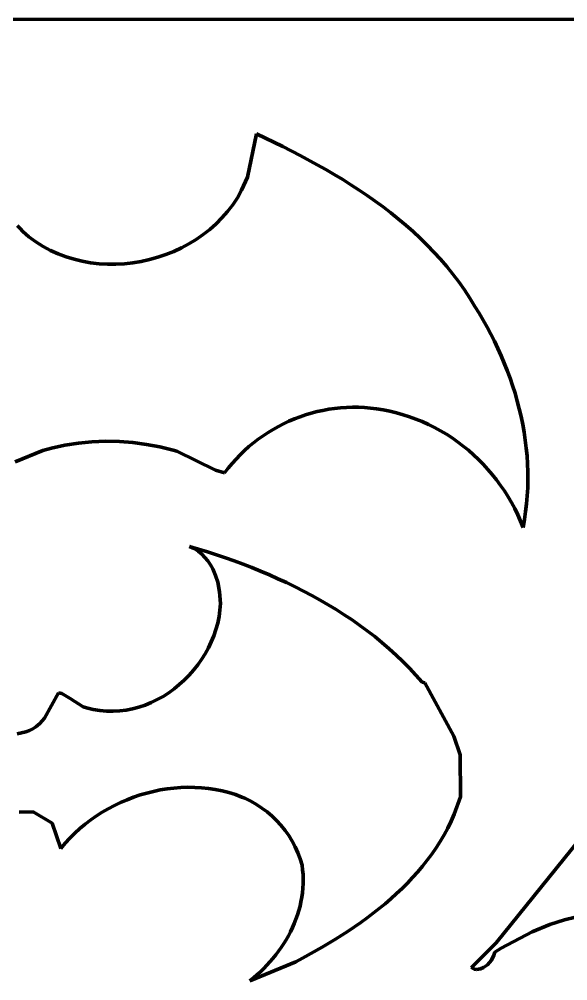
# Model space of a CAD drawing. Header units: millimetres. Extents: x 0 to 8.6, y 0 to 11.1.
# Drawn here: x 1.789 to 3.093, y 8.811 to 11.097 of the extents above; entities that cross this region are included whole.
import ezdxf

# ---------------------------------------------------------------- set-up
doc = ezdxf.new("R2010")
doc.units = ezdxf.units.MM
doc.layers.add('color#010101ff', color=7, linetype='CONTINUOUS', lineweight=100)
doc.layers.add('color#ffffffff', color=7, linetype='CONTINUOUS', lineweight=100)

msp = doc.modelspace()

# ---------------------------------------------------------------- linework, layer by layer
at = {"layer": 'color#010101ff'}
for p, q in [((2.3318, 10.7214), (2.3535, 10.8249)), ((2.3535, 10.8249), (2.4155, 10.7947)), ((2.4155, 10.7947), (2.4567, 10.7735)), ((2.4567, 10.7735), (2.4976, 10.7513)), ((2.4976, 10.7513), (2.5178, 10.7398)), ((2.3178, 10.6907), (2.3318, 10.7214)), ((2.5178, 10.7398), (2.5379, 10.728)), ((2.5379, 10.728), (2.5579, 10.716)), ((2.5579, 10.716), (2.5776, 10.7036)), ((2.5776, 10.7036), (2.5971, 10.691)), ((2.3077, 10.673), (2.3178, 10.6907)), ((2.5971, 10.691), (2.6164, 10.6779)), ((2.6164, 10.6779), (2.6354, 10.6646)), ((2.2843, 10.6401), (2.2965, 10.6561)), ((2.2965, 10.6561), (2.3077, 10.673)), ((2.6354, 10.6646), (2.6541, 10.6509)), ((2.271, 10.625), (2.2843, 10.6401)), ((2.6541, 10.6509), (2.6725, 10.6368)), ((2.6725, 10.6368), (2.6905, 10.6223)), ((2.2419, 10.5974), (2.2569, 10.6108)), ((2.2569, 10.6108), (2.271, 10.625)), ((2.6905, 10.6223), (2.7082, 10.6075)), ((2.7082, 10.6075), (2.7255, 10.5922)), ((1.7849, 10.6063), (1.7912, 10.5994)), ((1.7912, 10.5994), (1.7979, 10.5928)), ((1.7979, 10.5928), (1.8049, 10.5864)), ((1.8049, 10.5864), (1.8123, 10.5803)), ((2.2095, 10.5736), (2.2261, 10.5851)), ((2.2261, 10.5851), (2.2419, 10.5974)), ((2.7255, 10.5922), (2.7424, 10.5765)), ((1.8123, 10.5803), (1.8288, 10.5682)), ((1.8288, 10.5682), (1.8459, 10.5573)), ((2.1746, 10.5537), (2.1924, 10.5632)), ((2.1924, 10.5632), (2.2095, 10.5736)), ((2.7424, 10.5765), (2.7589, 10.5604)), ((1.8459, 10.5573), (1.8637, 10.5478)), ((1.8637, 10.5478), (1.8819, 10.5395)), ((1.8819, 10.5395), (1.9007, 10.5324)), ((2.1375, 10.5377), (2.1563, 10.5452)), ((2.1563, 10.5452), (2.1746, 10.5537)), ((2.7589, 10.5604), (2.7749, 10.5438)), ((2.7749, 10.5438), (2.7904, 10.5268)), ((1.9007, 10.5324), (1.9198, 10.5265)), ((1.9198, 10.5265), (1.9392, 10.5218)), ((1.9392, 10.5218), (1.959, 10.5184)), ((1.959, 10.5184), (1.9789, 10.516)), ((1.9789, 10.516), (1.9989, 10.5149)), ((2.0191, 10.5149), (2.0392, 10.5159)), ((2.0392, 10.5159), (2.0593, 10.5181)), ((2.0593, 10.5181), (2.0792, 10.5214)), ((2.0792, 10.5214), (2.0989, 10.5258)), ((2.0989, 10.5258), (2.1184, 10.5312)), ((2.1184, 10.5312), (2.1375, 10.5377)), ((2.7904, 10.5268), (2.8054, 10.5093)), ((1.9989, 10.5149), (2.0191, 10.5149)), ((2.8054, 10.5093), (2.8199, 10.4913)), ((2.8199, 10.4913), (2.8338, 10.4728)), ((2.8338, 10.4728), (2.8472, 10.4538)), ((2.8472, 10.4538), (2.8599, 10.4343)), ((2.8599, 10.4343), (2.8721, 10.4142)), ((2.8721, 10.4142), (2.882, 10.3982)), ((2.882, 10.3982), (2.8917, 10.382)), ((2.8917, 10.382), (2.901, 10.3655)), ((2.901, 10.3655), (2.9099, 10.3488)), ((2.9099, 10.3488), (2.9185, 10.3318)), ((2.9185, 10.3318), (2.9267, 10.3146)), ((2.9267, 10.3146), (2.9345, 10.2973)), ((2.9345, 10.2973), (2.942, 10.2797)), ((2.942, 10.2797), (2.949, 10.262)), ((2.949, 10.262), (2.9556, 10.2441)), ((2.9556, 10.2441), (2.9618, 10.2261)), ((2.9618, 10.2261), (2.9675, 10.2079)), ((2.9675, 10.2079), (2.9728, 10.1896)), ((2.5528, 10.1735), (2.5388, 10.172)), ((2.567, 10.1744), (2.5528, 10.1735)), ((2.5811, 10.1748), (2.567, 10.1744)), ((2.5953, 10.1746), (2.5811, 10.1748)), ((2.6095, 10.1739), (2.5953, 10.1746)), ((2.6237, 10.1726), (2.6095, 10.1739)), ((2.6379, 10.1707), (2.6237, 10.1726)), ((2.9728, 10.1896), (2.9776, 10.1712)), ((2.4565, 10.1521), (2.4433, 10.147)), ((2.4699, 10.1567), (2.4565, 10.1521)), ((2.4834, 10.1608), (2.4699, 10.1567)), ((2.4971, 10.1643), (2.4834, 10.1608)), ((2.5109, 10.1674), (2.4971, 10.1643)), ((2.5248, 10.1699), (2.5109, 10.1674)), ((2.5388, 10.172), (2.5248, 10.1699)), ((2.6541, 10.1683), (2.6379, 10.1707)), ((2.67, 10.1652), (2.6541, 10.1683)), ((2.6858, 10.1615), (2.67, 10.1652)), ((2.7015, 10.1571), (2.6858, 10.1615)), ((2.7169, 10.1522), (2.7015, 10.1571)), ((2.7321, 10.1466), (2.7169, 10.1522)), ((2.9776, 10.1712), (2.9819, 10.1527)), ((2.9819, 10.1527), (2.9857, 10.134)), ((2.405, 10.1291), (2.3926, 10.1222)), ((2.4175, 10.1355), (2.405, 10.1291)), ((2.4303, 10.1415), (2.4175, 10.1355)), ((2.4433, 10.147), (2.4303, 10.1415)), ((2.7471, 10.1405), (2.7321, 10.1466)), ((2.7618, 10.1338), (2.7471, 10.1405)), ((2.7762, 10.1265), (2.7618, 10.1338)), ((2.7904, 10.1188), (2.7762, 10.1265)), ((2.9857, 10.134), (2.9891, 10.1153)), ((2.3688, 10.107), (2.3572, 10.0988)), ((2.3806, 10.1148), (2.3688, 10.107)), ((2.3926, 10.1222), (2.3806, 10.1148)), ((2.8043, 10.1105), (2.7904, 10.1188)), ((2.8179, 10.1017), (2.8043, 10.1105)), ((2.9891, 10.1153), (2.9919, 10.0966)), ((1.8978, 10.0846), (1.866, 10.0778)), ((1.9299, 10.0895), (1.8978, 10.0846)), ((1.9622, 10.0926), (1.9299, 10.0895)), ((1.9947, 10.0938), (1.9622, 10.0926)), ((2.0272, 10.0931), (1.9947, 10.0938)), ((2.0596, 10.0907), (2.0272, 10.0931)), ((2.0918, 10.0865), (2.0596, 10.0907)), ((2.1238, 10.0806), (2.0918, 10.0865)), ((2.3351, 10.0812), (2.3246, 10.0717)), ((2.346, 10.0902), (2.3351, 10.0812)), ((2.3572, 10.0988), (2.346, 10.0902)), ((2.8311, 10.0924), (2.8179, 10.1017)), ((2.844, 10.0826), (2.8311, 10.0924)), ((2.8566, 10.0724), (2.844, 10.0826)), ((2.9919, 10.0966), (2.9943, 10.0778)), ((1.8451, 10.0721), (1.7798, 10.0453)), ((1.866, 10.0778), (1.8451, 10.0721)), ((2.1554, 10.0729), (2.1238, 10.0806)), ((2.1641, 10.07), (2.1554, 10.0729)), ((2.2557, 10.0252), (2.1641, 10.07)), ((2.3144, 10.0619), (2.3045, 10.0517)), ((2.3246, 10.0717), (2.3144, 10.0619)), ((2.8688, 10.0617), (2.8566, 10.0724)), ((2.8806, 10.0506), (2.8688, 10.0617)), ((2.9943, 10.0778), (2.996, 10.0589)), ((2.996, 10.0589), (2.9973, 10.04)), ((2.2951, 10.0411), (2.286, 10.0302)), ((2.3045, 10.0517), (2.2951, 10.0411)), ((2.892, 10.0391), (2.8806, 10.0506)), ((2.9029, 10.0271), (2.892, 10.0391)), ((2.9973, 10.04), (2.998, 10.0211)), ((2.2774, 10.0189), (2.2557, 10.0252)), ((2.286, 10.0302), (2.2774, 10.0189)), ((2.9135, 10.0148), (2.9029, 10.0271)), ((2.9236, 10.0021), (2.9135, 10.0148)), ((2.998, 10.0211), (2.9981, 10.0022)), ((2.9332, 9.9891), (2.9236, 10.0021)), ((2.9981, 10.0022), (2.9977, 9.9832)), ((2.9424, 9.9757), (2.9332, 9.9891)), ((2.951, 9.962), (2.9424, 9.9757)), ((2.9977, 9.9832), (2.9966, 9.9643)), ((2.9592, 9.948), (2.951, 9.962)), ((2.9668, 9.9337), (2.9592, 9.948)), ((2.995, 9.9454), (2.9927, 9.9266)), ((2.9966, 9.9643), (2.995, 9.9454)), ((2.9739, 9.9191), (2.9668, 9.9337)), ((2.9927, 9.9266), (2.9899, 9.9078)), ((2.9804, 9.9042), (2.9739, 9.9191)), ((2.9864, 9.8891), (2.9804, 9.9042)), ((2.9899, 9.9078), (2.9864, 9.8891)), ((2.1996, 9.8415), (2.1942, 9.844)), ((2.1942, 9.844), (2.2367, 9.831)), ((2.2047, 9.8389), (2.1996, 9.8415)), ((2.2096, 9.8359), (2.2047, 9.8389)), ((2.2142, 9.8327), (2.2096, 9.8359)), ((2.2229, 9.8257), (2.2142, 9.8327)), ((2.2367, 9.831), (2.2791, 9.8169)), ((2.2307, 9.8179), (2.2229, 9.8257)), ((2.2377, 9.8093), (2.2307, 9.8179)), ((2.2438, 9.8001), (2.2377, 9.8093)), ((2.2791, 9.8169), (2.3002, 9.8094)), ((2.3002, 9.8094), (2.3212, 9.8016)), ((2.2492, 9.7903), (2.2438, 9.8001)), ((2.2558, 9.7749), (2.2492, 9.7903)), ((2.3212, 9.8016), (2.3422, 9.7935)), ((2.3422, 9.7935), (2.363, 9.7851)), ((2.363, 9.7851), (2.3837, 9.7763)), ((2.2609, 9.7586), (2.2558, 9.7749)), ((2.3837, 9.7763), (2.4042, 9.7672)), ((2.4042, 9.7672), (2.4246, 9.7578)), ((2.2652, 9.7363), (2.2609, 9.7586)), ((2.4246, 9.7578), (2.4449, 9.748)), ((2.4449, 9.748), (2.4649, 9.7379)), ((2.2672, 9.7084), (2.2652, 9.7363)), ((2.4649, 9.7379), (2.4847, 9.7274)), ((2.4847, 9.7274), (2.5043, 9.7165)), ((2.5043, 9.7165), (2.5237, 9.7053)), ((2.2641, 9.6771), (2.2662, 9.6927)), ((2.2662, 9.6927), (2.2672, 9.7084)), ((2.5237, 9.7053), (2.5428, 9.6936)), ((2.5428, 9.6936), (2.5617, 9.6816)), ((2.2609, 9.6617), (2.2641, 9.6771)), ((2.5617, 9.6816), (2.5802, 9.6692)), ((2.2568, 9.6465), (2.2609, 9.6617)), ((2.5802, 9.6692), (2.5985, 9.6563)), ((2.5985, 9.6563), (2.6164, 9.6431)), ((2.2457, 9.6169), (2.2517, 9.6315)), ((2.2517, 9.6315), (2.2568, 9.6465)), ((2.6164, 9.6431), (2.634, 9.6294)), ((2.634, 9.6294), (2.6513, 9.6152)), ((2.2311, 9.5886), (2.2388, 9.6026)), ((2.2388, 9.6026), (2.2457, 9.6169)), ((2.6513, 9.6152), (2.6682, 9.6007)), ((2.2226, 9.5751), (2.2311, 9.5886)), ((2.6682, 9.6007), (2.6847, 9.5856)), ((2.6847, 9.5856), (2.7008, 9.5702)), ((2.2034, 9.5496), (2.2134, 9.5621)), ((2.2134, 9.5621), (2.2226, 9.5751)), ((2.7008, 9.5702), (2.7164, 9.5542)), ((2.1816, 9.5262), (2.1928, 9.5376)), ((2.1928, 9.5376), (2.2034, 9.5496)), ((2.7164, 9.5542), (2.7317, 9.5378)), ((2.7317, 9.5378), (2.7465, 9.5209)), ((2.1574, 9.5054), (2.1697, 9.5155)), ((2.1697, 9.5155), (2.1816, 9.5262)), ((2.7465, 9.5209), (2.7534, 9.5197)), ((2.7534, 9.5197), (2.8224, 9.3926)), ((1.8496, 9.4355), (1.8823, 9.496)), ((1.8823, 9.496), (1.8902, 9.4944)), ((1.8902, 9.4944), (1.9105, 9.4827)), ((2.1174, 9.4798), (2.1311, 9.4875)), ((2.1311, 9.4875), (2.1445, 9.4961)), ((2.1445, 9.4961), (2.1574, 9.5054)), ((2.9227, 8.9018), (3.3972, 9.4911)), ((1.9105, 9.4827), (1.9413, 9.4623)), ((2.0739, 9.4619), (2.0887, 9.4669)), ((2.0887, 9.4669), (2.1032, 9.4729)), ((2.1032, 9.4729), (2.1174, 9.4798)), ((1.9413, 9.4623), (1.9493, 9.4605)), ((1.9493, 9.4605), (1.9651, 9.4565)), ((1.9651, 9.4565), (1.9809, 9.4537)), ((1.9809, 9.4537), (1.9967, 9.4522)), ((1.9967, 9.4522), (2.0124, 9.4519)), ((2.0124, 9.4519), (2.028, 9.4528)), ((2.028, 9.4528), (2.0435, 9.4547)), ((2.0435, 9.4547), (2.0588, 9.4578)), ((2.0588, 9.4578), (2.0739, 9.4619)), ((1.8286, 9.4149), (1.8384, 9.423)), ((1.8384, 9.423), (1.8496, 9.4355)), ((1.784, 9.3984), (1.8051, 9.4033)), ((1.8051, 9.4033), (1.8136, 9.4064)), ((1.8136, 9.4064), (1.8214, 9.4103)), ((1.8214, 9.4103), (1.8286, 9.4149)), ((2.8224, 9.3926), (2.8373, 9.3488)), ((2.8373, 9.3488), (2.8376, 9.2483)), ((2.1083, 9.2616), (2.0923, 9.2576)), ((2.1244, 9.2649), (2.1083, 9.2616)), ((2.1407, 9.2675), (2.1244, 9.2649)), ((2.157, 9.2694), (2.1407, 9.2675)), ((2.1734, 9.2707), (2.157, 9.2694)), ((2.1898, 9.2712), (2.1734, 9.2707)), ((2.2062, 9.271), (2.1898, 9.2712)), ((2.2225, 9.27), (2.2062, 9.271)), ((2.2388, 9.2683), (2.2225, 9.27)), ((2.2551, 9.2659), (2.2388, 9.2683)), ((2.2712, 9.2626), (2.2551, 9.2659)), ((2.2871, 9.2586), (2.2712, 9.2626)), ((2.3029, 9.2538), (2.2871, 9.2586)), ((2.0303, 9.2353), (2.0154, 9.2282)), ((2.0454, 9.2418), (2.0303, 9.2353)), ((2.0608, 9.2477), (2.0454, 9.2418)), ((2.0765, 9.253), (2.0608, 9.2477)), ((2.0923, 9.2576), (2.0765, 9.253)), ((2.3185, 9.2482), (2.3029, 9.2538)), ((2.3257, 9.2451), (2.3185, 9.2482)), ((2.3396, 9.2382), (2.3257, 9.2451)), ((2.3531, 9.2305), (2.3396, 9.2382)), ((2.8376, 9.2483), (2.823, 9.2073)), ((1.8227, 9.2129), (1.7893, 9.2124)), ((1.8675, 9.1858), (1.8227, 9.2129)), ((2.0008, 9.2204), (1.9866, 9.2121)), ((2.0154, 9.2282), (2.0008, 9.2204)), ((2.366, 9.222), (2.3531, 9.2305)), ((2.3783, 9.2128), (2.366, 9.222)), ((2.39, 9.2028), (2.3783, 9.2128)), ((1.9593, 9.1937), (1.9462, 9.1837)), ((1.9727, 9.2032), (1.9593, 9.1937)), ((1.9866, 9.2121), (1.9727, 9.2032)), ((2.401, 9.1922), (2.39, 9.2028)), ((2.4113, 9.1809), (2.401, 9.1922)), ((2.8155, 9.1905), (2.8074, 9.1741)), ((2.823, 9.2073), (2.8155, 9.1905)), ((1.8882, 9.1257), (1.8675, 9.1858)), ((1.9336, 9.1732), (1.9214, 9.1621)), ((1.9462, 9.1837), (1.9336, 9.1732)), ((2.4209, 9.1689), (2.4113, 9.1809)), ((2.4298, 9.1564), (2.4209, 9.1689)), ((2.8074, 9.1741), (2.7987, 9.1581)), ((1.9098, 9.1504), (1.8987, 9.1383)), ((1.9214, 9.1621), (1.9098, 9.1504)), ((2.4379, 9.1433), (2.4298, 9.1564)), ((2.7987, 9.1581), (2.7895, 9.1425)), ((1.8987, 9.1383), (1.8882, 9.1257)), ((2.4451, 9.1298), (2.4379, 9.1433)), ((2.4514, 9.1157), (2.4451, 9.1298)), ((2.7798, 9.1273), (2.7696, 9.1124)), ((2.7895, 9.1425), (2.7798, 9.1273)), ((2.4569, 9.1011), (2.4514, 9.1157)), ((2.4614, 9.0862), (2.4569, 9.1011)), ((2.7589, 9.0979), (2.7477, 9.0838)), ((2.7696, 9.1124), (2.7589, 9.0979)), ((2.4628, 9.0751), (2.4614, 9.0862)), ((2.4637, 9.0641), (2.4628, 9.0751)), ((2.7477, 9.0838), (2.7361, 9.0701)), ((2.464, 9.0531), (2.4637, 9.0641)), ((2.4639, 9.0422), (2.464, 9.0531)), ((2.7241, 9.0567), (2.7118, 9.0436)), ((2.7361, 9.0701), (2.7241, 9.0567)), ((2.4623, 9.0205), (2.4633, 9.0313)), ((2.4633, 9.0313), (2.4639, 9.0422)), ((2.699, 9.0308), (2.6859, 9.0184)), ((2.7118, 9.0436), (2.699, 9.0308)), ((2.4588, 8.9992), (2.4608, 9.0098)), ((2.4608, 9.0098), (2.4623, 9.0205)), ((2.6859, 9.0184), (2.6725, 9.0063)), ((2.4537, 8.9782), (2.4565, 8.9886)), ((2.4565, 8.9886), (2.4588, 8.9992)), ((2.6588, 8.9945), (2.6447, 8.983)), ((2.6725, 9.0063), (2.6588, 8.9945)), ((2.4469, 8.9577), (2.4505, 8.9679)), ((2.4505, 8.9679), (2.4537, 8.9782)), ((2.616, 8.9608), (2.6012, 8.9501)), ((2.6305, 8.9717), (2.616, 8.9608)), ((2.6447, 8.983), (2.6305, 8.9717)), ((3.1112, 8.9628), (3.0847, 8.9561)), ((2.4387, 8.9378), (2.443, 8.9477)), ((2.443, 8.9477), (2.4469, 8.9577)), ((2.6012, 8.9501), (2.5712, 8.9295)), ((3.05, 8.9448), (3.0078, 8.9274)), ((3.0847, 8.9561), (3.05, 8.9448)), ((2.4236, 8.9089), (2.429, 8.9184)), ((2.429, 8.9184), (2.434, 8.928)), ((2.434, 8.928), (2.4387, 8.9378)), ((2.5712, 8.9295), (2.5405, 8.9099)), ((3.0078, 8.9274), (2.9348, 8.8891)), ((2.4119, 8.8905), (2.4179, 8.8996)), ((2.4179, 8.8996), (2.4236, 8.9089)), ((2.5405, 8.9099), (2.5093, 8.8912)), ((2.864, 8.8427), (2.9227, 8.9018)), ((2.3922, 8.8644), (2.3991, 8.8729)), ((2.3991, 8.8729), (2.4057, 8.8816)), ((2.4057, 8.8816), (2.4119, 8.8905)), ((2.5093, 8.8912), (2.4621, 8.8647)), ((2.9174, 8.8723), (2.9112, 8.8601)), ((2.9192, 8.8797), (2.9174, 8.8723)), ((2.9348, 8.8891), (2.9192, 8.8797)), ((2.4463, 8.8563), (2.3376, 8.8113)), ((2.3702, 8.8402), (2.3778, 8.8481)), ((2.3778, 8.8481), (2.3851, 8.8561)), ((2.3851, 8.8561), (2.3922, 8.8644)), ((2.4621, 8.8647), (2.4463, 8.8563)), ((2.9017, 8.8493), (2.8927, 8.8428)), ((2.9112, 8.8601), (2.9017, 8.8493)), ((2.3461, 8.8182), (2.3543, 8.8253)), ((2.3543, 8.8253), (2.3624, 8.8326)), ((2.3624, 8.8326), (2.3702, 8.8402)), ((2.8662, 8.8413), (2.864, 8.8427)), ((2.8708, 8.8393), (2.8662, 8.8413)), ((2.8756, 8.8384), (2.8708, 8.8393)), ((2.8805, 8.8386), (2.8756, 8.8384)), ((2.8854, 8.8397), (2.8805, 8.8386)), ((2.8927, 8.8428), (2.8854, 8.8397)), ((2.3376, 8.8113), (2.3461, 8.8182))]:
    msp.add_line(p, q, dxfattribs=at)
at = {"layer": 'color#ffffffff'}
for p, q in [((0, 11.0972), (8.5833, 11.0972)), ((2.3535, 10.8249), (2.3318, 10.7214)), ((2.4155, 10.7947), (2.3535, 10.8249)), ((2.4567, 10.7735), (2.4155, 10.7947)), ((2.4976, 10.7513), (2.4567, 10.7735)), ((2.5178, 10.7398), (2.4976, 10.7513)), ((2.3318, 10.7214), (2.3178, 10.6907)), ((2.5379, 10.728), (2.5178, 10.7398)), ((2.5579, 10.716), (2.5379, 10.728)), ((2.5776, 10.7036), (2.5579, 10.716)), ((2.5971, 10.691), (2.5776, 10.7036)), ((2.3178, 10.6907), (2.3077, 10.673)), ((2.6164, 10.6779), (2.5971, 10.691)), ((2.6354, 10.6646), (2.6164, 10.6779)), ((2.2965, 10.6561), (2.2843, 10.6401)), ((2.3077, 10.673), (2.2965, 10.6561)), ((2.6541, 10.6509), (2.6354, 10.6646)), ((2.2843, 10.6401), (2.271, 10.625)), ((2.6725, 10.6368), (2.6541, 10.6509)), ((2.6905, 10.6223), (2.6725, 10.6368)), ((2.2569, 10.6108), (2.2419, 10.5974)), ((2.271, 10.625), (2.2569, 10.6108)), ((2.7082, 10.6075), (2.6905, 10.6223)), ((2.7255, 10.5922), (2.7082, 10.6075)), ((1.7912, 10.5994), (1.7849, 10.6063)), ((1.7979, 10.5928), (1.7912, 10.5994)), ((1.8049, 10.5864), (1.7979, 10.5928)), ((1.8123, 10.5803), (1.8049, 10.5864)), ((2.2261, 10.5851), (2.2095, 10.5736)), ((2.2419, 10.5974), (2.2261, 10.5851)), ((2.7424, 10.5765), (2.7255, 10.5922)), ((1.8288, 10.5682), (1.8123, 10.5803)), ((1.8459, 10.5573), (1.8288, 10.5682)), ((2.1924, 10.5632), (2.1746, 10.5537)), ((2.2095, 10.5736), (2.1924, 10.5632)), ((2.7589, 10.5604), (2.7424, 10.5765)), ((1.8637, 10.5478), (1.8459, 10.5573)), ((1.8819, 10.5395), (1.8637, 10.5478)), ((1.9007, 10.5324), (1.8819, 10.5395)), ((2.1563, 10.5452), (2.1375, 10.5377)), ((2.1746, 10.5537), (2.1563, 10.5452)), ((2.7749, 10.5438), (2.7589, 10.5604)), ((2.7904, 10.5268), (2.7749, 10.5438)), ((1.9198, 10.5265), (1.9007, 10.5324)), ((1.9392, 10.5218), (1.9198, 10.5265)), ((1.959, 10.5184), (1.9392, 10.5218)), ((1.9789, 10.516), (1.959, 10.5184)), ((1.9989, 10.5149), (1.9789, 10.516)), ((2.0392, 10.5159), (2.0191, 10.5149)), ((2.0593, 10.5181), (2.0392, 10.5159)), ((2.0792, 10.5214), (2.0593, 10.5181)), ((2.0989, 10.5258), (2.0792, 10.5214)), ((2.1184, 10.5312), (2.0989, 10.5258)), ((2.1375, 10.5377), (2.1184, 10.5312)), ((2.8054, 10.5093), (2.7904, 10.5268)), ((2.0191, 10.5149), (1.9989, 10.5149)), ((2.8199, 10.4913), (2.8054, 10.5093)), ((2.8338, 10.4728), (2.8199, 10.4913)), ((2.8472, 10.4538), (2.8338, 10.4728)), ((2.8599, 10.4343), (2.8472, 10.4538)), ((2.8721, 10.4142), (2.8599, 10.4343)), ((2.882, 10.3982), (2.8721, 10.4142)), ((2.8917, 10.382), (2.882, 10.3982)), ((2.901, 10.3655), (2.8917, 10.382)), ((2.9099, 10.3488), (2.901, 10.3655)), ((2.9185, 10.3318), (2.9099, 10.3488)), ((2.9267, 10.3146), (2.9185, 10.3318)), ((2.9345, 10.2973), (2.9267, 10.3146)), ((2.942, 10.2797), (2.9345, 10.2973)), ((2.949, 10.262), (2.942, 10.2797)), ((2.9556, 10.2441), (2.949, 10.262)), ((2.9618, 10.2261), (2.9556, 10.2441)), ((2.9675, 10.2079), (2.9618, 10.2261)), ((2.9728, 10.1896), (2.9675, 10.2079)), ((2.5388, 10.172), (2.5528, 10.1735)), ((2.5528, 10.1735), (2.567, 10.1744)), ((2.567, 10.1744), (2.5811, 10.1748)), ((2.5811, 10.1748), (2.5953, 10.1746)), ((2.5953, 10.1746), (2.6095, 10.1739)), ((2.6095, 10.1739), (2.6237, 10.1726)), ((2.6237, 10.1726), (2.6379, 10.1707)), ((2.9776, 10.1712), (2.9728, 10.1896)), ((2.4433, 10.147), (2.4565, 10.1521)), ((2.4565, 10.1521), (2.4699, 10.1567)), ((2.4699, 10.1567), (2.4834, 10.1608)), ((2.4834, 10.1608), (2.4971, 10.1643)), ((2.4971, 10.1643), (2.5109, 10.1674)), ((2.5109, 10.1674), (2.5248, 10.1699)), ((2.5248, 10.1699), (2.5388, 10.172)), ((2.6379, 10.1707), (2.6541, 10.1683)), ((2.6541, 10.1683), (2.67, 10.1652)), ((2.67, 10.1652), (2.6858, 10.1615)), ((2.6858, 10.1615), (2.7015, 10.1571)), ((2.7015, 10.1571), (2.7169, 10.1522)), ((2.7169, 10.1522), (2.7321, 10.1466)), ((2.9819, 10.1527), (2.9776, 10.1712)), ((2.9857, 10.134), (2.9819, 10.1527)), ((2.3926, 10.1222), (2.405, 10.1291)), ((2.405, 10.1291), (2.4175, 10.1355)), ((2.4175, 10.1355), (2.4303, 10.1415)), ((2.4303, 10.1415), (2.4433, 10.147)), ((2.7321, 10.1466), (2.7471, 10.1405)), ((2.7471, 10.1405), (2.7618, 10.1338)), ((2.7618, 10.1338), (2.7762, 10.1265)), ((2.7762, 10.1265), (2.7904, 10.1188)), ((2.9891, 10.1153), (2.9857, 10.134)), ((2.3572, 10.0988), (2.3688, 10.107)), ((2.3688, 10.107), (2.3806, 10.1148)), ((2.3806, 10.1148), (2.3926, 10.1222)), ((2.7904, 10.1188), (2.8043, 10.1105)), ((2.8043, 10.1105), (2.8179, 10.1017)), ((2.9919, 10.0966), (2.9891, 10.1153)), ((1.866, 10.0778), (1.8978, 10.0846)), ((1.8978, 10.0846), (1.9299, 10.0895)), ((1.9299, 10.0895), (1.9622, 10.0926)), ((1.9622, 10.0926), (1.9947, 10.0938)), ((1.9947, 10.0938), (2.0272, 10.0931)), ((2.0272, 10.0931), (2.0596, 10.0907)), ((2.0596, 10.0907), (2.0918, 10.0865)), ((2.0918, 10.0865), (2.1238, 10.0806)), ((2.3246, 10.0717), (2.3351, 10.0812)), ((2.3351, 10.0812), (2.346, 10.0902)), ((2.346, 10.0902), (2.3572, 10.0988)), ((2.8179, 10.1017), (2.8311, 10.0924)), ((2.8311, 10.0924), (2.844, 10.0826)), ((2.844, 10.0826), (2.8566, 10.0724)), ((2.9943, 10.0778), (2.9919, 10.0966)), ((1.7798, 10.0453), (1.8451, 10.0721)), ((1.8451, 10.0721), (1.866, 10.0778)), ((2.1238, 10.0806), (2.1554, 10.0729)), ((2.1554, 10.0729), (2.1641, 10.07)), ((2.1641, 10.07), (2.2557, 10.0252)), ((2.3045, 10.0517), (2.3144, 10.0619)), ((2.3144, 10.0619), (2.3246, 10.0717)), ((2.8566, 10.0724), (2.8688, 10.0617)), ((2.8688, 10.0617), (2.8806, 10.0506)), ((2.996, 10.0589), (2.9943, 10.0778)), ((2.9973, 10.04), (2.996, 10.0589)), ((2.286, 10.0302), (2.2951, 10.0411)), ((2.2951, 10.0411), (2.3045, 10.0517)), ((2.8806, 10.0506), (2.892, 10.0391)), ((2.892, 10.0391), (2.9029, 10.0271)), ((2.998, 10.0211), (2.9973, 10.04)), ((2.2557, 10.0252), (2.2774, 10.0189)), ((2.2774, 10.0189), (2.286, 10.0302)), ((2.9029, 10.0271), (2.9135, 10.0148)), ((2.9135, 10.0148), (2.9236, 10.0021)), ((2.9981, 10.0022), (2.998, 10.0211)), ((2.9236, 10.0021), (2.9332, 9.9891)), ((2.9977, 9.9832), (2.9981, 10.0022)), ((2.9332, 9.9891), (2.9424, 9.9757)), ((2.9424, 9.9757), (2.951, 9.962)), ((2.9966, 9.9643), (2.9977, 9.9832)), ((2.951, 9.962), (2.9592, 9.948)), ((2.9592, 9.948), (2.9668, 9.9337)), ((2.9927, 9.9266), (2.995, 9.9454)), ((2.995, 9.9454), (2.9966, 9.9643)), ((2.9668, 9.9337), (2.9739, 9.9191)), ((2.9899, 9.9078), (2.9927, 9.9266)), ((2.9739, 9.9191), (2.9804, 9.9042)), ((2.9804, 9.9042), (2.9864, 9.8891)), ((2.9864, 9.8891), (2.9899, 9.9078)), ((2.2367, 9.831), (2.1942, 9.844)), ((2.1942, 9.844), (2.1996, 9.8415)), ((2.1996, 9.8415), (2.2047, 9.8389)), ((2.2047, 9.8389), (2.2096, 9.8359)), ((2.2096, 9.8359), (2.2142, 9.8327)), ((2.2142, 9.8327), (2.2229, 9.8257)), ((2.2791, 9.8169), (2.2367, 9.831)), ((2.2229, 9.8257), (2.2307, 9.8179)), ((2.2307, 9.8179), (2.2377, 9.8093)), ((2.2377, 9.8093), (2.2438, 9.8001)), ((2.3002, 9.8094), (2.2791, 9.8169)), ((2.3212, 9.8016), (2.3002, 9.8094)), ((2.2438, 9.8001), (2.2492, 9.7903)), ((2.2492, 9.7903), (2.2558, 9.7749)), ((2.3422, 9.7935), (2.3212, 9.8016)), ((2.363, 9.7851), (2.3422, 9.7935)), ((2.3837, 9.7763), (2.363, 9.7851)), ((2.2558, 9.7749), (2.2609, 9.7586)), ((2.4042, 9.7672), (2.3837, 9.7763)), ((2.4246, 9.7578), (2.4042, 9.7672)), ((2.2609, 9.7586), (2.2652, 9.7363)), ((2.4449, 9.748), (2.4246, 9.7578)), ((2.4649, 9.7379), (2.4449, 9.748)), ((2.2652, 9.7363), (2.2672, 9.7084)), ((2.4847, 9.7274), (2.4649, 9.7379)), ((2.5043, 9.7165), (2.4847, 9.7274)), ((2.5237, 9.7053), (2.5043, 9.7165)), ((2.2662, 9.6927), (2.2641, 9.6771)), ((2.2672, 9.7084), (2.2662, 9.6927)), ((2.5428, 9.6936), (2.5237, 9.7053)), ((2.5617, 9.6816), (2.5428, 9.6936)), ((2.2641, 9.6771), (2.2609, 9.6617)), ((2.5802, 9.6692), (2.5617, 9.6816)), ((2.2609, 9.6617), (2.2568, 9.6465)), ((2.5985, 9.6563), (2.5802, 9.6692)), ((2.6164, 9.6431), (2.5985, 9.6563)), ((2.2517, 9.6315), (2.2457, 9.6169)), ((2.2568, 9.6465), (2.2517, 9.6315)), ((2.634, 9.6294), (2.6164, 9.6431)), ((2.6513, 9.6152), (2.634, 9.6294)), ((2.2388, 9.6026), (2.2311, 9.5886)), ((2.2457, 9.6169), (2.2388, 9.6026)), ((2.6682, 9.6007), (2.6513, 9.6152)), ((2.2311, 9.5886), (2.2226, 9.5751)), ((2.6847, 9.5856), (2.6682, 9.6007)), ((2.7008, 9.5702), (2.6847, 9.5856)), ((2.2134, 9.5621), (2.2034, 9.5496)), ((2.2226, 9.5751), (2.2134, 9.5621)), ((2.7164, 9.5542), (2.7008, 9.5702)), ((2.1928, 9.5376), (2.1816, 9.5262)), ((2.2034, 9.5496), (2.1928, 9.5376)), ((2.7317, 9.5378), (2.7164, 9.5542)), ((2.7465, 9.5209), (2.7317, 9.5378)), ((2.1697, 9.5155), (2.1574, 9.5054)), ((2.1816, 9.5262), (2.1697, 9.5155)), ((2.7534, 9.5197), (2.7465, 9.5209)), ((2.8224, 9.3926), (2.7534, 9.5197)), ((1.8823, 9.496), (1.8496, 9.4355)), ((1.8902, 9.4944), (1.8823, 9.496)), ((1.9105, 9.4827), (1.8902, 9.4944)), ((2.1311, 9.4875), (2.1174, 9.4798)), ((2.1445, 9.4961), (2.1311, 9.4875)), ((2.1574, 9.5054), (2.1445, 9.4961)), ((3.3972, 9.4911), (2.9227, 8.9018)), ((1.9413, 9.4623), (1.9105, 9.4827)), ((2.0887, 9.4669), (2.0739, 9.4619)), ((2.1032, 9.4729), (2.0887, 9.4669)), ((2.1174, 9.4798), (2.1032, 9.4729)), ((1.9493, 9.4605), (1.9413, 9.4623)), ((1.9651, 9.4565), (1.9493, 9.4605)), ((1.9809, 9.4537), (1.9651, 9.4565)), ((1.9967, 9.4522), (1.9809, 9.4537)), ((2.0124, 9.4519), (1.9967, 9.4522)), ((2.028, 9.4528), (2.0124, 9.4519)), ((2.0435, 9.4547), (2.028, 9.4528)), ((2.0588, 9.4578), (2.0435, 9.4547)), ((2.0739, 9.4619), (2.0588, 9.4578)), ((1.8384, 9.423), (1.8286, 9.4149)), ((1.8496, 9.4355), (1.8384, 9.423)), ((1.8051, 9.4033), (1.784, 9.3984)), ((1.8136, 9.4064), (1.8051, 9.4033)), ((1.8214, 9.4103), (1.8136, 9.4064)), ((1.8286, 9.4149), (1.8214, 9.4103)), ((2.8373, 9.3488), (2.8224, 9.3926)), ((2.8376, 9.2483), (2.8373, 9.3488)), ((2.0923, 9.2576), (2.1083, 9.2616)), ((2.1083, 9.2616), (2.1244, 9.2649)), ((2.1244, 9.2649), (2.1407, 9.2675)), ((2.1407, 9.2675), (2.157, 9.2694)), ((2.157, 9.2694), (2.1734, 9.2707)), ((2.1734, 9.2707), (2.1898, 9.2712)), ((2.1898, 9.2712), (2.2062, 9.271)), ((2.2062, 9.271), (2.2225, 9.27)), ((2.2225, 9.27), (2.2388, 9.2683)), ((2.2388, 9.2683), (2.2551, 9.2659)), ((2.2551, 9.2659), (2.2712, 9.2626)), ((2.2712, 9.2626), (2.2871, 9.2586)), ((2.2871, 9.2586), (2.3029, 9.2538)), ((2.0154, 9.2282), (2.0303, 9.2353)), ((2.0303, 9.2353), (2.0454, 9.2418)), ((2.0454, 9.2418), (2.0608, 9.2477)), ((2.0608, 9.2477), (2.0765, 9.253)), ((2.0765, 9.253), (2.0923, 9.2576)), ((2.3029, 9.2538), (2.3185, 9.2482)), ((2.3185, 9.2482), (2.3257, 9.2451)), ((2.3257, 9.2451), (2.3396, 9.2382)), ((2.3396, 9.2382), (2.3531, 9.2305)), ((2.823, 9.2073), (2.8376, 9.2483)), ((1.7893, 9.2124), (1.8227, 9.2129)), ((1.8227, 9.2129), (1.8675, 9.1858)), ((1.9866, 9.2121), (2.0008, 9.2204)), ((2.0008, 9.2204), (2.0154, 9.2282)), ((2.3531, 9.2305), (2.366, 9.222)), ((2.366, 9.222), (2.3783, 9.2128)), ((2.3783, 9.2128), (2.39, 9.2028)), ((1.9462, 9.1837), (1.9593, 9.1937)), ((1.9593, 9.1937), (1.9727, 9.2032)), ((1.9727, 9.2032), (1.9866, 9.2121)), ((2.39, 9.2028), (2.401, 9.1922)), ((2.401, 9.1922), (2.4113, 9.1809)), ((2.8074, 9.1741), (2.8155, 9.1905)), ((2.8155, 9.1905), (2.823, 9.2073)), ((1.8675, 9.1858), (1.8882, 9.1257)), ((1.9214, 9.1621), (1.9336, 9.1732)), ((1.9336, 9.1732), (1.9462, 9.1837)), ((2.4113, 9.1809), (2.4209, 9.1689)), ((2.4209, 9.1689), (2.4298, 9.1564)), ((2.7987, 9.1581), (2.8074, 9.1741)), ((1.8987, 9.1383), (1.9098, 9.1504)), ((1.9098, 9.1504), (1.9214, 9.1621)), ((2.4298, 9.1564), (2.4379, 9.1433)), ((2.7895, 9.1425), (2.7987, 9.1581)), ((1.8882, 9.1257), (1.8987, 9.1383)), ((2.4379, 9.1433), (2.4451, 9.1298)), ((2.4451, 9.1298), (2.4514, 9.1157)), ((2.7696, 9.1124), (2.7798, 9.1273)), ((2.7798, 9.1273), (2.7895, 9.1425)), ((2.4514, 9.1157), (2.4569, 9.1011)), ((2.4569, 9.1011), (2.4614, 9.0862)), ((2.7477, 9.0838), (2.7589, 9.0979)), ((2.7589, 9.0979), (2.7696, 9.1124)), ((2.4614, 9.0862), (2.4628, 9.0751)), ((2.4628, 9.0751), (2.4637, 9.0641)), ((2.7361, 9.0701), (2.7477, 9.0838)), ((2.4637, 9.0641), (2.464, 9.0531)), ((2.464, 9.0531), (2.4639, 9.0422)), ((2.7118, 9.0436), (2.7241, 9.0567)), ((2.7241, 9.0567), (2.7361, 9.0701)), ((2.4633, 9.0313), (2.4623, 9.0205)), ((2.4639, 9.0422), (2.4633, 9.0313)), ((2.6859, 9.0184), (2.699, 9.0308)), ((2.699, 9.0308), (2.7118, 9.0436)), ((2.4608, 9.0098), (2.4588, 8.9992)), ((2.4623, 9.0205), (2.4608, 9.0098)), ((2.6725, 9.0063), (2.6859, 9.0184)), ((2.4565, 8.9886), (2.4537, 8.9782)), ((2.4588, 8.9992), (2.4565, 8.9886)), ((2.6447, 8.983), (2.6588, 8.9945)), ((2.6588, 8.9945), (2.6725, 9.0063)), ((2.4505, 8.9679), (2.4469, 8.9577)), ((2.4537, 8.9782), (2.4505, 8.9679)), ((2.6012, 8.9501), (2.616, 8.9608)), ((2.616, 8.9608), (2.6305, 8.9717)), ((2.6305, 8.9717), (2.6447, 8.983)), ((3.0847, 8.9561), (3.1112, 8.9628)), ((2.443, 8.9477), (2.4387, 8.9378)), ((2.4469, 8.9577), (2.443, 8.9477)), ((2.5712, 8.9295), (2.6012, 8.9501)), ((3.0078, 8.9274), (3.05, 8.9448)), ((3.05, 8.9448), (3.0847, 8.9561)), ((2.429, 8.9184), (2.4236, 8.9089)), ((2.434, 8.928), (2.429, 8.9184)), ((2.4387, 8.9378), (2.434, 8.928)), ((2.5405, 8.9099), (2.5712, 8.9295)), ((2.9348, 8.8891), (3.0078, 8.9274)), ((2.4179, 8.8996), (2.4119, 8.8905)), ((2.4236, 8.9089), (2.4179, 8.8996)), ((2.5093, 8.8912), (2.5405, 8.9099)), ((2.9227, 8.9018), (2.864, 8.8427)), ((2.3991, 8.8729), (2.3922, 8.8644)), ((2.4057, 8.8816), (2.3991, 8.8729)), ((2.4119, 8.8905), (2.4057, 8.8816)), ((2.4621, 8.8647), (2.5093, 8.8912)), ((2.9112, 8.8601), (2.9174, 8.8723)), ((2.9174, 8.8723), (2.9192, 8.8797)), ((2.9192, 8.8797), (2.9348, 8.8891)), ((2.3376, 8.8113), (2.4463, 8.8563)), ((2.3778, 8.8481), (2.3702, 8.8402)), ((2.3851, 8.8561), (2.3778, 8.8481)), ((2.3922, 8.8644), (2.3851, 8.8561)), ((2.4463, 8.8563), (2.4621, 8.8647)), ((2.8927, 8.8428), (2.9017, 8.8493)), ((2.9017, 8.8493), (2.9112, 8.8601)), ((2.3543, 8.8253), (2.3461, 8.8182)), ((2.3624, 8.8326), (2.3543, 8.8253)), ((2.3702, 8.8402), (2.3624, 8.8326)), ((2.864, 8.8427), (2.8662, 8.8413)), ((2.8662, 8.8413), (2.8708, 8.8393)), ((2.8708, 8.8393), (2.8756, 8.8384)), ((2.8756, 8.8384), (2.8805, 8.8386)), ((2.8805, 8.8386), (2.8854, 8.8397)), ((2.8854, 8.8397), (2.8927, 8.8428)), ((2.3461, 8.8182), (2.3376, 8.8113))]:
    msp.add_line(p, q, dxfattribs=at)

doc.saveas('drawing.dxf')
